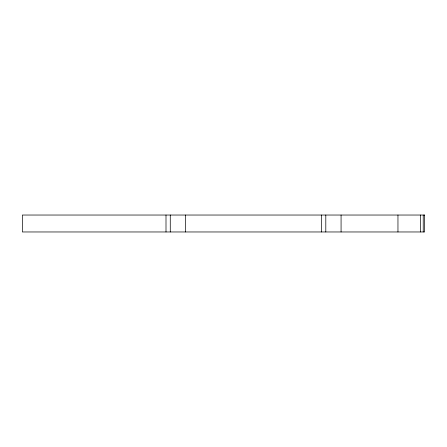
<?xml version="1.0" encoding="UTF-8"?>
<svg xmlns="http://www.w3.org/2000/svg" width="447" height="447" viewBox="0 0 447 447"><rect width="100%" height="100%" fill="white"/><g stroke="black" fill="none" stroke-linecap="round" stroke-linejoin="round"><path stroke-width="0.67" d="M423.225 215.035L423.225 231.965M420.426 215.035L420.426 231.965M397.959 215.035L397.959 231.965M341.072 215.035L341.072 231.965M325.802 215.035L325.802 231.965M321.522 215.035L321.522 231.965M185.55 215.035L185.55 231.965M170.273 215.035L170.273 231.965M165.999 215.035L165.999 231.965M424.65 215.035L22.35 215.035L22.35 231.965L424.65 231.965L424.65 215.035"/></g></svg>
